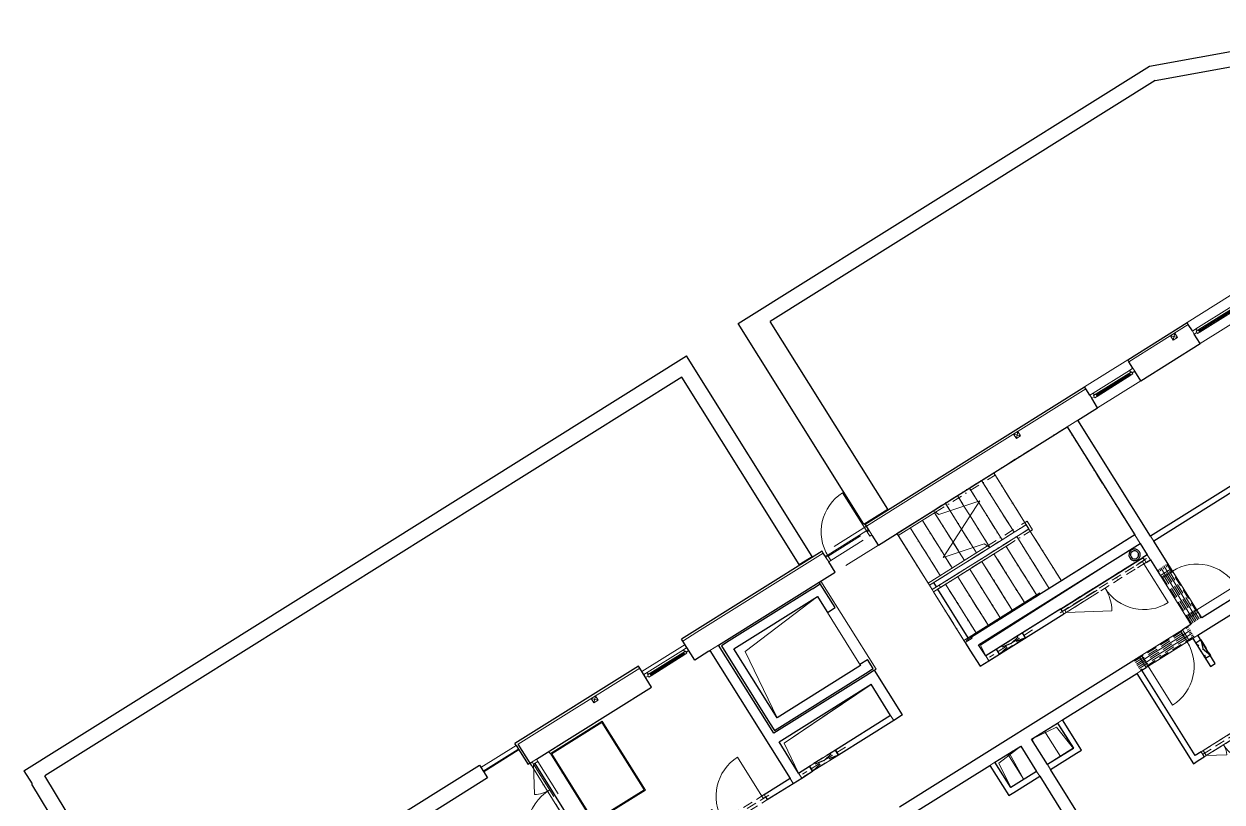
# Model space of a CAD drawing. Header units: millimetres. Extents: x -10201 to 171407, y -8645 to 72638.
# Drawn here: x 68531 to 92035, y 57372 to 72638 of the extents above; entities that cross this region are included whole.
import ezdxf

# ---------------------------------------------------------------- set-up
doc = ezdxf.new("R2010")
doc.units = ezdxf.units.MM
for name, pattern in [('HA_Dash_3mm-S1mm', [300, 200, -100]), ('HA_DashDot_2_2mm-S0_6mm', [1650, 750, -450, 0, -450]), ('HA_DashDot_4mm-S1mm', [400, 200, -100, 0, -100])]:
    doc.linetypes.add(name, pattern=pattern)
for name, color, linetype, lineweight in [('A-AREA-____-OTLN', 9, 'Continuous', 25), ('A-DETL-GENF-OTLN', 9, 'Continuous', 9), ('A-DOOR-____-MCUT', 9, 'Continuous', 9), ('A-DOOR-____-OTLN', 9, 'Continuous', 9), ('A-DOOR-FRAM-MCUT', 9, 'Continuous', 9), ('A-DOOR-FRAM-OTLN', 9, 'Continuous', 9), ('A-FLOR-____-OTLN', 9, 'Continuous', 9), ('A-FLOR-HRAL-MBND', 9, 'HA_DashDot_4mm-S1mm', 9), ('A-FLOR-HRAL-OTLN', 9, 'Continuous', 9), ('A-GENM-____-HDLN', 9, 'HA_Dash_3mm-S1mm', 9), ('A-GENM-____-MCUT', 9, 'Continuous', 25), ('A-GENM-____-OTLN', 9, 'Continuous', 9), ('A-GLAZ-____-MCUT', 9, 'Continuous', 5), ('A-GLAZ-____-OTLN', 9, 'Continuous', 5), ('A-WALL-____-MCUT', 9, 'Continuous', 25), ('A-WALL-____-OTLN', 9, 'Continuous', 9), ('I-WALL-____-MCUT', 9, 'Continuous', 25), ('I-WALL-____-OTLN', 9, 'Continuous', 9), ('M-HVAC-DUCT-OTLN', 9, 'Continuous', 9), ('S-STRS-____-MBND', 9, 'HA_DashDot_4mm-S1mm', 9), ('S-STRS-____-OTLN', 9, 'Continuous', 9)]:
    doc.layers.add(name, color=color, linetype=linetype, lineweight=lineweight)

# ---------------------------------------------------------------- blocks, each defined once
blk = doc.blocks.new('HA_DR_Single_Swing_Solid - In_BJ_900x2100_Vstup-2000316-schema rezu D_120_5200')
at = {"layer": 'A-DOOR-____-MCUT', "linetype": 'HA_DashDot_2_2mm-S0_6mm'}
for p, q in [((-450, 125), (450, 125)), ((-450, -125), (450, -125))]:
    blk.add_line(p, q, dxfattribs=at)
at = {"layer": 'A-DOOR-____-OTLN', "lineweight": 5}
blk.add_line((450, 1025), (450, 125), dxfattribs=at)
at = {"layer": 'A-DOOR-____-OTLN'}
for p, q in [((-500, 125), (500, 125)), ((-500, -125), (500, -125))]:
    blk.add_line(p, q, dxfattribs=at)
at = {"layer": 'A-DOOR-____-OTLN', "lineweight": 5}
blk.add_arc((450, 125), 900, 90, 180, dxfattribs=at)
at = {"layer": 'A-DOOR-FRAM-MCUT'}
for p, q in [((-500, -125), (-500, 125)), ((-500, 125), (-450, 125)), ((-450, 125), (-450, -125)), ((450, 125), (500, 125)), ((450, -125), (450, 125)), ((500, 125), (500, -125)), ((-450, -125), (-500, -125)), ((500, -125), (450, -125))]:
    blk.add_line(p, q, dxfattribs=at)
blk = doc.blocks.new('HA_DR_Double_Swing_Solid - In_BJ_1200x2100_800-1652993-schema rezu D_120_5200')
at = {"layer": 'A-DOOR-____-MCUT', "linetype": 'HA_DashDot_2_2mm-S0_6mm'}
for p, q in [((-600, 57.5), (600, 57.5)), ((-600, -57.5), (600, -57.5))]:
    blk.add_line(p, q, dxfattribs=at)
at = {"layer": 'A-DOOR-____-OTLN', "lineweight": 5}
for p, q in [((-253.6, -257.5), (-600, -57.5)), ((600, -857.5), (600, -57.5))]:
    blk.add_line(p, q, dxfattribs=at)
for centre, radius, start, end in [((-600, -57.5), 400, 330, 0), ((600, -57.5), 800, 180, 270)]:
    blk.add_arc(centre, radius, start, end, dxfattribs=at)
at = {"layer": 'A-DOOR-FRAM-MCUT'}
for p, q in [((-600, 57.5), (-650, 57.5)), ((-650, 57.5), (-650, -57.5)), ((-600, -57.5), (-600, 57.5)), ((650, 57.5), (600, 57.5)), ((600, 57.5), (600, -57.5)), ((650, -57.5), (650, 57.5)), ((-650, -57.5), (-600, -57.5)), ((600, -57.5), (650, -57.5))]:
    blk.add_line(p, q, dxfattribs=at)
blk = doc.blocks.new('HA_WD_SinglePanel - 1000x2400-1653873-schema rezu D_120_5200')
at = {"layer": 'A-GLAZ-____-MCUT'}
for p, q in [((-420, 70), (-500, 70)), ((-500, 0), (-440, 0)), ((-440, -25), (-440, 25)), ((-440, 25), (-390, 25)), ((-420, 25), (-420, 70)), ((-390, 25), (-390, -25)), ((390, 5), (-390, 5)), ((390, -25), (390, 25)), ((390, 25), (440, 25)), ((500, 70), (420, 70)), ((420, 70), (420, 25)), ((440, 25), (440, -25)), ((440, 0), (500, 0)), ((-390, -25), (-440, -25)), ((390, -5), (-390, -5)), ((440, -25), (390, -25))]:
    blk.add_line(p, q, dxfattribs=at)
at = {"layer": 'A-GLAZ-____-OTLN'}
for p, q in [((440, 25), (-440, 25)), ((-440, -25), (-440, 25)), ((420, 70), (-420, 70)), ((390, 25), (-390, 25)), ((440, 25), (440, -25)), ((-440, -25), (440, -25)), ((390, -25), (-390, -25))]:
    blk.add_line(p, q, dxfattribs=at)
blk = doc.blocks.new('HA_WD_SinglePanel - 1000x1500-1653870-schema rezu D_120_5200')
at = {"layer": 'A-GLAZ-____-MCUT'}
for p, q in [((-500, 70), (-500, 0)), ((-420, 70), (-500, 70)), ((-500, 0), (-440, 0)), ((-440, -25), (-440, 25)), ((-440, 25), (-390, 25)), ((-420, 25), (-420, 70)), ((-390, 25), (-390, -25)), ((390, 5), (-390, 5)), ((390, -25), (390, 25)), ((390, 25), (440, 25)), ((500, 70), (420, 70)), ((420, 70), (420, 25)), ((440, 25), (440, -25)), ((440, 0), (500, 0)), ((500, 0), (500, 70)), ((-390, -25), (-440, -25)), ((390, -5), (-390, -5)), ((440, -25), (390, -25))]:
    blk.add_line(p, q, dxfattribs=at)
at = {"layer": 'A-GLAZ-____-OTLN'}
for p, q in [((440, 25), (-440, 25)), ((-440, -25), (-440, 25)), ((420, 70), (-420, 70)), ((390, 25), (-390, 25)), ((440, 25), (440, -25)), ((-440, -25), (440, -25)), ((390, -25), (-390, -25))]:
    blk.add_line(p, q, dxfattribs=at)
blk = doc.blocks.new('Top Rail Type - Top Rail_Internal_-1395432-schema rezu D_120_5200')
at = {"layer": 'A-FLOR-HRAL-MBND'}
for p, q in [((9654, 67580), (10444, 67580)), ((9678, 67530), (10444, 67530)), ((10444, 67580), (10569, 67580)), ((10444, 67530), (10519, 67530)), ((10519, 67530), (10519, 67430)), ((10569, 67580), (10569, 67380)), ((8278, 67380), (8278, 67430)), ((10519, 67430), (8278, 67430)), ((10569, 67380), (8278, 67380))]:
    blk.add_line(p, q, dxfattribs=at)
at = {"layer": 'A-FLOR-HRAL-OTLN'}
for p, q in [((8278, 67580), (8278, 67530)), ((8278, 67580), (9654, 67580)), ((8278, 67530), (9678, 67530)), ((9678, 67530), (9654, 67580))]:
    blk.add_line(p, q, dxfattribs=at)
blk = doc.blocks.new('Top Rail Type - Top Rail_Internal_-1395449-schema rezu D_120_5200')
at = {"layer": 'A-FLOR-HRAL-MBND'}
for p, q in [((9119, 68730), (10518, 68730)), ((9142, 68680), (10518, 68680)), ((10518, 68730), (10518, 68680))]:
    blk.add_line(p, q, dxfattribs=at)
at = {"layer": 'A-FLOR-HRAL-OTLN'}
for p, q in [((8278, 68730), (8278, 68680)), ((8278, 68730), (9119, 68730)), ((8278, 68680), (9142, 68680)), ((9142, 68680), (9119, 68730))]:
    blk.add_line(p, q, dxfattribs=at)
blk = doc.blocks.new('HA_DR_Double_Swing_Solid_FrameButt - In_FAS_1600x2350_1000-1915407-schema rezu D_120_5200')
at = {"layer": 'A-DOOR-____-MCUT', "linetype": 'HA_DashDot_2_2mm-S0_6mm'}
for p, q in [((-800, -70), (800, -70)), ((-800, -170), (800, -170))]:
    blk.add_line(p, q, dxfattribs=at)
at = {"layer": 'A-DOOR-____-OTLN', "lineweight": 5}
for p, q in [((-280, -470), (-800, -170)), ((800, -1170), (800, -170))]:
    blk.add_line(p, q, dxfattribs=at)
for centre, radius, start, end in [((-800, -170), 600, 330, 360), ((800, -170), 1000, 180, 270)]:
    blk.add_arc(centre, radius, start, end, dxfattribs=at)
at = {"layer": 'A-DOOR-FRAM-MCUT'}
for p, q in [((-800, -70), (-850, -70)), ((-850, -70), (-850, -170)), ((-850, -170), (-800, -170)), ((-800, -170), (-800, -70)), ((850, -70), (800, -70)), ((800, -70), (800, -170)), ((800, -170), (850, -170)), ((850, -170), (850, -70))]:
    blk.add_line(p, q, dxfattribs=at)
at = {"layer": 'A-DOOR-FRAM-OTLN', "linetype": 'HA_DashDot_2_2mm-S0_6mm'}
for p, q in [((850, 220), (-850, 220)), ((850, -220), (-850, -220))]:
    blk.add_line(p, q, dxfattribs=at)
blk = doc.blocks.new('HA_DR_Double_Swing_Solid_wCasing - In_OBJ_1500x2100_900-1771115-schema rezu D_120_5200')
at = {"layer": 'A-DOOR-____-MCUT', "linetype": 'HA_DashDot_2_2mm-S0_6mm'}
for p, q in [((-750, 57.5), (750, 57.5)), ((-750, 7.5), (750, 7.5))]:
    blk.add_line(p, q, dxfattribs=at)
at = {"layer": 'A-DOOR-____-OTLN', "lineweight": 5}
for p, q in [((750, 957.5), (750, 57.5)), ((-230.4, 357.5), (-750, 57.5))]:
    blk.add_line(p, q, dxfattribs=at)
for centre, radius, start, end in [((750, 57.5), 900, 90, 180), ((-750, 57.5), 600, 0, 30)]:
    blk.add_arc(centre, radius, start, end, dxfattribs=at)
at = {"layer": 'A-DOOR-FRAM-MCUT'}
for p, q in [((-800, 7.5), (-800, 57.5)), ((-800, 57.5), (-750, 57.5)), ((-750, 7.5), (-800, 7.5)), ((-750, 57.5), (-750, 7.5)), ((750, 57.5), (800, 57.5)), ((750, 7.5), (750, 57.5)), ((800, 7.5), (750, 7.5)), ((800, 57.5), (800, 7.5))]:
    blk.add_line(p, q, dxfattribs=at)
blk = doc.blocks.new('HA_GM_Shaft_Rectangle - Default-2017771-schema rezu D_120_5200')
at = {"layer": 'A-DETL-GENF-OTLN'}
for p, q in [((58, -58), (600, 0)), ((0, -585), (58, -58))]:
    blk.add_line(p, q, dxfattribs=at)
at = {"layer": 'A-GENM-____-OTLN'}
for p, q in [((0, -585), (0, 0)), ((0, 0), (600, 0)), ((600, 0), (600, -585)), ((600, -585), (0, -585))]:
    blk.add_line(p, q, dxfattribs=at)
blk = doc.blocks.new('HA_GM_Shaft_Rectangle - Default-2017773-schema rezu D_120_5200')
at = {"layer": 'A-DETL-GENF-OTLN'}
for p, q in [((0, 585), (59, 59)), ((59, 59), (600, 0))]:
    blk.add_line(p, q, dxfattribs=at)
at = {"layer": 'A-GENM-____-OTLN'}
for p, q in [((0, 585), (0, 0)), ((600, 585), (0, 585)), ((600, 0), (600, 585)), ((0, 0), (600, 0))]:
    blk.add_line(p, q, dxfattribs=at)
blk = doc.blocks.new('HA_GM_Shaft_Rectangle - Default-1938920-schema rezu D_120_5200')
at = {"layer": 'A-DETL-GENF-OTLN'}
for p, q in [((160, -160), (1930, 0)), ((0, -1600), (160, -160))]:
    blk.add_line(p, q, dxfattribs=at)
at = {"layer": 'A-GENM-____-OTLN'}
for p, q in [((0, -1600), (0, 0)), ((0, 0), (1930, 0)), ((1930, 0), (1930, -1600)), ((1930, -1600), (0, -1600))]:
    blk.add_line(p, q, dxfattribs=at)
blk = doc.blocks.new('KOMIN OBJEKT D - KOMIN OBJEKT D-1642300-schema rezu D_120_5200')
at = {"layer": 'A-GENM-____-MCUT'}
for radius, start, end in [(112, 0, 180), (112, 180, 0), (80, 0, 180), (80, 180, 0)]:
    blk.add_arc((12006, 65900), radius, start, end, dxfattribs=at)
blk = doc.blocks.new('Cistici zona_ram - Cistici zona_ram-1709531-schema rezu D_120_5200')
at = {"layer": 'A-GENM-____-OTLN'}
for p, q in [((1423, 68680), (223, 68680)), ((223, 68680), (223, 67080)), ((243, 67100), (243, 68660)), ((243, 68660), (1403, 68660)), ((1403, 68660), (1403, 67100)), ((1423, 67080), (1423, 68680)), ((223, 67080), (1423, 67080)), ((1403, 67100), (243, 67100))]:
    blk.add_line(p, q, dxfattribs=at)
blk = doc.blocks.new('HA_DR_Single_Swing_Solid_ButtFrame - In_FAS_900x2350_Unik-1894043-schema rezu D_120_5200')
at = {"layer": 'A-DOOR-____-MCUT', "linetype": 'HA_DashDot_2_2mm-S0_6mm'}
for p, q in [((-450, 120), (450, 120)), ((-450, 20), (450, 20))]:
    blk.add_line(p, q, dxfattribs=at)
at = {"layer": 'A-DOOR-____-OTLN', "lineweight": 5}
blk.add_line((450, 1020), (450, 120), dxfattribs=at)
blk.add_arc((450, 120), 900, 90, 180, dxfattribs=at)
at = {"layer": 'A-DOOR-FRAM-MCUT'}
for p, q in [((-500, 20), (-500, 120)), ((-500, 120), (-450, 120)), ((-450, 20), (-500, 20)), ((-450, 120), (-450, 20)), ((450, 120), (500, 120)), ((450, 20), (450, 120)), ((500, 20), (450, 20)), ((500, 120), (500, 20))]:
    blk.add_line(p, q, dxfattribs=at)
at = {"layer": 'A-DOOR-FRAM-OTLN', "linetype": 'HA_DashDot_2_2mm-S0_6mm'}
for p, q in [((500, 220), (-500, 220)), ((500, -220), (-500, -220))]:
    blk.add_line(p, q, dxfattribs=at)
blk = doc.blocks.new('HA_DR_Double_Swing_Solid_wCasing - In_1800x2100_900-1806419-schema rezu D_120_5200')
at = {"layer": 'A-DOOR-____-MCUT', "linetype": 'HA_DashDot_2_2mm-S0_6mm'}
for p, q in [((-900, -7.5), (900, -7.5)), ((-900, -57.5), (900, -57.5))]:
    blk.add_line(p, q, dxfattribs=at)
at = {"layer": 'A-DOOR-____-OTLN', "lineweight": 5}
for p, q in [((-120.6, -507.5), (-900, -57.5)), ((900, -957.5), (900, -57.5))]:
    blk.add_line(p, q, dxfattribs=at)
for centre, start, end in [((-900, -57.5), 330, 360), ((900, -57.5), 180, 270)]:
    blk.add_arc(centre, 900, start, end, dxfattribs=at)
at = {"layer": 'A-DOOR-FRAM-MCUT'}
for p, q in [((-900, -7.5), (-950, -7.5)), ((-950, -7.5), (-950, -57.5)), ((-950, -57.5), (-900, -57.5)), ((-900, -57.5), (-900, -7.5)), ((950, -7.5), (900, -7.5)), ((900, -7.5), (900, -57.5)), ((900, -57.5), (950, -57.5)), ((950, -57.5), (950, -7.5))]:
    blk.add_line(p, q, dxfattribs=at)
blk = doc.blocks.new('TB_Porotherm KP11_5_2000mm - TB_Porotherm KP11_5_2000mm-1844750-schema rezu D_120_5200')
at = {"layer": 'A-GENM-____-HDLN'}
for p, q in [((-1000, 57.5), (1000, 57.5)), ((-1000, 0), (1000, 0)), ((1000, -57.5), (-1000, -57.5))]:
    blk.add_line(p, q, dxfattribs=at)
blk = doc.blocks.new('TB_Porotherm KP11_5_1750mm - TB_Porotherm KP11_5_1750mm-1842302-schema rezu D_120_5200')
at = {"layer": 'A-GENM-____-HDLN'}
for p, q in [((-875, 57.5), (875, 57.5)), ((-875, 0), (875, 0)), ((875, -57.5), (-875, -57.5))]:
    blk.add_line(p, q, dxfattribs=at)
blk = doc.blocks.new('TB_Porotherm KP7_1250mm - TB_Porotherm KP7_1250mm-1834965-schema rezu D_120_5200')
at = {"layer": 'A-GENM-____-HDLN'}
for p, q in [((-625, 35), (625, 35)), ((-625, 0), (625, 0)), ((625, -35), (-625, -35))]:
    blk.add_line(p, q, dxfattribs=at)
blk = doc.blocks.new('TB_Porotherm KP11_5_1500mm - TB_Porotherm KP11_5_1500mm-1850986-schema rezu D_120_5200')
at = {"layer": 'A-GENM-____-HDLN'}
for p, q in [((750, 57.5), (-750, 57.5)), ((-750, 0), (750, 0)), ((-750, -57.5), (750, -57.5))]:
    blk.add_line(p, q, dxfattribs=at)
blk = doc.blocks.new('HA_GM_Opening_Rectangle_WallBased - Default-1930727-schema rezu D_120_5200')
at = {"layer": 'A-GENM-____-MCUT', "linetype": 'HA_Dash_3mm-S1mm'}
for p, q in [((305, 57.5), (-55, -57.5)), ((-55, 57.5), (305, -57.5)), ((-55, 57.5), (-55, -57.5)), ((-55, 57.5), (305, 57.5)), ((305, 57.5), (305, -57.5)), ((-55, -57.5), (305, -57.5))]:
    blk.add_line(p, q, dxfattribs=at)
blk = doc.blocks.new('HA_GM_Shaft_Rectangle - Default-1943181-schema rezu D_120_5200')
at = {"layer": 'A-DETL-GENF-OTLN'}
for p, q in [((72, -72), (2130, 0)), ((0, -720), (72, -72))]:
    blk.add_line(p, q, dxfattribs=at)
at = {"layer": 'A-GENM-____-OTLN'}
for p, q in [((0, -720), (0, 0)), ((0, 0), (2130, 0)), ((2130, 0), (2130, -720)), ((2130, -720), (0, -720))]:
    blk.add_line(p, q, dxfattribs=at)
blk = doc.blocks.new('HA_GM_Shaft_Rectangle - Default-1943201-schema rezu D_120_5200')
at = {"layer": 'A-DETL-GENF-OTLN'}
for p, q in [((26, -26), (3740, 0)), ((0, -260), (26, -26))]:
    blk.add_line(p, q, dxfattribs=at)
at = {"layer": 'A-GENM-____-OTLN'}
for p, q in [((0, -260), (0, 0)), ((0, 0), (3740, 0)), ((3740, 0), (3740, -260)), ((3740, -260), (0, -260))]:
    blk.add_line(p, q, dxfattribs=at)
blk = doc.blocks.new('HA_GM_Opening_Rectangle_WallBased - Default-1967828-schema rezu D_120_5200')
at = {"layer": 'A-GENM-____-MCUT', "linetype": 'HA_Dash_3mm-S1mm'}
for p, q in [((425, 57.5), (-175, -57.5)), ((-175, 57.5), (425, -57.5)), ((-175, 57.5), (-175, -57.5)), ((-175, 57.5), (425, 57.5)), ((425, 57.5), (425, -57.5)), ((-175, -57.5), (425, -57.5))]:
    blk.add_line(p, q, dxfattribs=at)
blk = doc.blocks.new('HA_GM_Opening_Rectangle_WallBased - Default-1970107-schema rezu D_120_5200')
at = {"layer": 'A-GENM-____-MCUT', "linetype": 'HA_Dash_3mm-S1mm'}
for p, q in [((425, 57.5), (-175, -57.5)), ((-175, 57.5), (425, -57.5)), ((-175, 57.5), (-175, -57.5)), ((-175, 57.5), (425, 57.5)), ((425, 57.5), (425, -57.5)), ((-175, -57.5), (425, -57.5))]:
    blk.add_line(p, q, dxfattribs=at)
blk = doc.blocks.new('HA_GM_Opening_Rectangle_WallBased - Default-1970516-schema rezu D_120_5200')
at = {"layer": 'A-GENM-____-MCUT', "linetype": 'HA_Dash_3mm-S1mm'}
for p, q in [((425, 57.5), (-175, -57.5)), ((-175, 57.5), (425, -57.5)), ((-175, 57.5), (-175, -57.5)), ((-175, 57.5), (425, 57.5)), ((425, 57.5), (425, -57.5)), ((-175, -57.5), (425, -57.5))]:
    blk.add_line(p, q, dxfattribs=at)
blk = doc.blocks.new('TB_Porotherm KP11_5_1000mm - TB_Porotherm KP11_5_1000mm-1834151-schema rezu D_120_5200')
at = {"layer": 'A-GENM-____-HDLN'}
for p, q in [((-500, 57.5), (500, 57.5)), ((-500, 0), (500, 0)), ((500, -57.5), (-500, -57.5))]:
    blk.add_line(p, q, dxfattribs=at)
blk = doc.blocks.new('185-01_OBJEKT D_Central_rvt-3-schema rezu D_120_5200')
at = {"layer": 'A-AREA-____-OTLN'}
for p, q in [((-30972, 61652), (-30993, 61686)), ((-28693, 61592), (-28746, 61678)), ((-28069, 60596), (-28666, 61550))]:
    blk.add_line(p, q, dxfattribs=at)
at = {"layer": 'A-FLOR-____-OTLN'}
for p, q in [((-28755, 63087), (-26129, 64732)), ((-26129, 64732), (-24802, 62614)), ((-30023, 62718), (-30871, 62188)), ((-28777, 61539), (-29467, 62640)), ((-24642, 62171), (-26253, 61163)), ((-30960, 61707), (-29877, 59978)), ((-28154, 60543), (-28751, 61496)), ((-33625, 60462), (-34473, 59932)), ((-29877, 59978), (-29911, 59957)), ((-29974, 59681), (-31779, 58551)), ((-31779, 58551), (-31397, 57941)), ((-36939, 58481), (-37630, 58049)), ((-35765, 56691), (-36667, 58132)), ((-36569, 58125), (-35724, 56776))]:
    blk.add_line(p, q, dxfattribs=at)
at = {"layer": 'A-WALL-____-MCUT'}
for p, q in [((-24941, 66049), (-23776, 66779)), ((-23752, 66741), (-23776, 66779)), ((-23673, 66614), (-23752, 66741)), ((-23519, 66368), (-23635, 66554)), ((-24684, 65638), (-23519, 66368)), ((-24917, 66011), (-24941, 66049)), ((-24838, 65884), (-24917, 66011)), ((-24684, 65638), (-24801, 65824)), ((-30090, 62824), (-25789, 65518)), ((-25765, 65480), (-25789, 65518)), ((-25685, 65353), (-25765, 65480)), ((-25917, 64866), (-25531, 65107)), ((-25531, 65107), (-25648, 65294)), ((-28548, 63217), (-26129, 64733)), ((-29832, 62413), (-28548, 63217)), ((-30066, 62786), (-30090, 62824)), ((-30013, 62701), (-30066, 62786)), ((-29832, 62413), (-29955, 62609)), ((-30937, 62293), (-33692, 60568)), ((-30913, 62255), (-30937, 62293)), ((-30860, 62171), (-30913, 62255)), ((-30680, 61882), (-30807, 62086)), ((-32968, 60449), (-30680, 61882)), ((-33668, 60530), (-33692, 60568)), ((-33434, 60157), (-33668, 60530)), ((-33159, 60330), (-33434, 60157)), ((-33159, 60330), (-33138, 60343)), ((-34539, 60037), (-36963, 58519)), ((-34515, 59999), (-34539, 60037)), ((-34282, 59626), (-34515, 59999)), ((-36540, 58212), (-34282, 59626)), ((-36939, 58481), (-36963, 58519)), ((-36939, 58481), (-36705, 58108)), ((-36667, 58132), (-36901, 58505)), ((-36667, 58132), (-36901, 58505)), ((-36667, 58132), (-36705, 58108)), ((-36667, 58132), (-36625, 58159))]:
    blk.add_line(p, q, dxfattribs=at)
at = {"layer": 'A-WALL-____-MCUT', "lineweight": 9}
for p, q in [((-23752, 66741), (-24917, 66011)), ((-24917, 66011), (-23752, 66741)), ((-25765, 65480), (-28782, 63590)), ((-28782, 63590), (-25765, 65480)), ((-26129, 64733), (-25917, 64866)), ((-28782, 63590), (-30066, 62786)), ((-30066, 62786), (-28782, 63590)), ((-24802, 62614), (-24696, 62445)), ((-24431, 62493), (-24492, 62590)), ((-30913, 62255), (-33392, 60703)), ((-33392, 60703), (-30913, 62255)), ((-24497, 62127), (-24558, 62224)), ((-33392, 60703), (-33668, 60530)), ((-33668, 60530), (-33392, 60703)), ((-23665, 60583), (-23568, 60644)), ((-33138, 60343), (-32968, 60449)), ((-27666, 60142), (-27727, 60239)), ((-34515, 59999), (-36901, 58505)), ((-36901, 58505), (-34515, 59999)), ((-24763, 59895), (-24665, 59956)), ((-29592, 59071), (-29531, 58974)), ((-26318, 58921), (-26220, 58982)), ((-27644, 58091), (-27547, 58152)), ((-26516, 58107), (-26455, 58010)), ((-31566, 57835), (-31505, 57737)), ((-31397, 57941), (-31336, 57843)), ((-26667, 57877), (-26728, 57974))]:
    blk.add_line(p, q, dxfattribs=at)
at = {"layer": 'A-WALL-____-OTLN'}
for p, q in [((-23776, 66779), (-22929, 67310)), ((-22671, 66899), (-23519, 66368)), ((-25789, 65518), (-24941, 66049)), ((-24684, 65638), (-25531, 65107))]:
    blk.add_line(p, q, dxfattribs=at)
at = {"layer": 'I-WALL-____-MCUT'}
for p, q in [((-26129, 64733), (-24802, 62614)), ((-24492, 62590), (-25917, 64866)), ((-22165, 64047), (-24492, 62590)), ((-22202, 63889), (-24431, 62493)), ((-20094, 63114), (-23488, 60988)), ((-24802, 62614), (-28006, 60607)), ((-27865, 60459), (-24696, 62445)), ((-24696, 62445), (-24558, 62224)), ((-24088, 61946), (-24431, 62493)), ((-24558, 62224), (-24642, 62171)), ((-24608, 62116), (-24642, 62171)), ((-24581, 62074), (-24497, 62127)), ((-24497, 62127), (-24300, 61813)), ((-31125, 61557), (-30972, 61652)), ((-30680, 61186), (-30972, 61652)), ((-31125, 61557), (-32760, 60532)), ((-32665, 60380), (-31029, 61404)), ((-31029, 61404), (-30833, 61090)), ((-30833, 61090), (-30680, 61186)), ((-26253, 61163), (-27727, 60239)), ((-26218, 61108), (-26253, 61163)), ((-23568, 60644), (-22593, 61254)), ((-27666, 60142), (-26192, 61065)), ((-23769, 60966), (-23700, 60856)), ((-23488, 60988), (-23558, 61099)), ((-23700, 60856), (-23866, 60752)), ((-23223, 60093), (-23568, 60644)), ((-31885, 58720), (-32968, 60449)), ((-32760, 60532), (-32913, 60437)), ((-32913, 60437), (-31968, 58928)), ((-28127, 60501), (-28035, 60353)), ((-27727, 60239), (-27865, 60459)), ((-23733, 60540), (-23665, 60583)), ((-23665, 60583), (-23320, 60032)), ((-33138, 60343), (-31566, 57835)), ((-31816, 59024), (-32665, 60380)), ((-29417, 57275), (-24713, 60221)), ((-28035, 60353), (-27836, 60036)), ((-30180, 60048), (-31816, 59024)), ((-30196, 60074), (-30043, 60169)), ((-30196, 60074), (-30180, 60048)), ((-30084, 59896), (-29932, 59991)), ((-29911, 59957), (-30080, 59851)), ((-29932, 59991), (-30043, 60169)), ((-29361, 59080), (-29911, 59957)), ((-27836, 60036), (-27666, 60142)), ((-24665, 59956), (-24580, 60010)), ((-23617, 58283), (-24665, 59956)), ((-23320, 60032), (-23223, 60093)), ((-30080, 59851), (-31885, 58720)), ((-31873, 58775), (-30084, 59896)), ((-26220, 58982), (-24763, 59895)), ((-24763, 59895), (-23653, 58124)), ((-31779, 58551), (-29974, 59682)), ((-29592, 59071), (-29974, 59682)), ((-29592, 59071), (-30676, 58392)), ((-29361, 59080), (-29531, 58974)), ((-31968, 58928), (-31873, 58775)), ((-29531, 58974), (-30615, 58294)), ((-26826, 58603), (-26318, 58921)), ((-26318, 58921), (-26007, 58426)), ((-25849, 58389), (-26220, 58982)), ((-31397, 57941), (-31779, 58551)), ((-26516, 58107), (-26826, 58603)), ((-30676, 58392), (-30615, 58294)), ((-27547, 58152), (-27038, 58470)), ((-27038, 58470), (-26728, 57974)), ((-26007, 58426), (-26516, 58107)), ((-26455, 58010), (-25946, 58328)), ((-25946, 58328), (-25849, 58389)), ((-23502, 58354), (-23617, 58283)), ((-31397, 57941), (-31185, 58073)), ((-31185, 58073), (-31124, 57976)), ((-29102, 57178), (-27644, 58091)), ((-27644, 58091), (-27273, 57497)), ((-27236, 57656), (-27547, 58152)), ((-23653, 58124), (-23556, 58185)), ((-23556, 58185), (-23441, 58257)), ((-31566, 57835), (-32075, 57516)), ((-31505, 57737), (-31336, 57843)), ((-31336, 57843), (-31124, 57976)), ((-26728, 57974), (-27236, 57656)), ((-27175, 57558), (-26667, 57877)), ((-26667, 57877), (-23521, 52856)), ((-23310, 52988), (-26455, 58010)), ((-32014, 57419), (-31505, 57737)), ((-32048, 57474), (-32014, 57419)), ((-27273, 57497), (-27175, 57558))]:
    blk.add_line(p, q, dxfattribs=at)
at = {"layer": 'I-WALL-____-OTLN'}
for p, q in [((-31185, 58073), (-30676, 58392)), ((-30615, 58294), (-31124, 57976))]:
    blk.add_line(p, q, dxfattribs=at)
at = {"layer": 'M-HVAC-DUCT-OTLN', "lineweight": 5}
for p, q in [((-24102, 66518), (-24018, 66571)), ((-24102, 66518), (-23965, 66486)), ((-24049, 66433), (-24102, 66518)), ((-24049, 66433), (-24018, 66571)), ((-24018, 66571), (-23965, 66486)), ((-23965, 66486), (-24049, 66433)), ((-27179, 64591), (-27094, 64644)), ((-27126, 64507), (-27094, 64644)), ((-27094, 64644), (-27041, 64560)), ((-27179, 64591), (-27041, 64560)), ((-27126, 64507), (-27179, 64591)), ((-27041, 64560), (-27126, 64507)), ((-35467, 59400), (-35382, 59453)), ((-35467, 59400), (-35329, 59368)), ((-35414, 59315), (-35467, 59400)), ((-35414, 59315), (-35382, 59453)), ((-35329, 59368), (-35414, 59315)), ((-35382, 59453), (-35329, 59368))]:
    blk.add_line(p, q, dxfattribs=at)
at = {"layer": 'S-STRS-____-MBND'}
for p, q in [((-26129, 64733), (-27570, 63831)), ((-24802, 62614), (-26129, 64733)), ((-28349, 63342), (-27570, 63831)), ((-27570, 63831), (-26933, 62814)), ((-27570, 63831), (-26933, 62814)), ((-28044, 63533), (-27879, 63270)), ((-28044, 63533), (-27879, 63270)), ((-27807, 63682), (-27170, 62665)), ((-27807, 63682), (-27170, 62665)), ((-28519, 63236), (-28426, 63088)), ((-28519, 63236), (-28426, 63088)), ((-28281, 63385), (-28153, 63179)), ((-28281, 63385), (-28153, 63179)), ((-27864, 63246), (-27407, 62516)), ((-27864, 63246), (-27407, 62516)), ((-28032, 62987), (-27645, 62368)), ((-28032, 62987), (-27645, 62368)), ((-27645, 62368), (-26933, 62814)), ((-26933, 62814), (-26880, 62729)), ((-26880, 62729), (-28778, 61540)), ((-28200, 62728), (-27974, 62367)), ((-28200, 62728), (-27974, 62367)), ((-26480, 61563), (-27117, 62580)), ((-26480, 61563), (-27117, 62580)), ((-26243, 61712), (-26880, 62729)), ((-26243, 61712), (-26880, 62729)), ((-26243, 61712), (-24802, 62614)), ((-28368, 62468), (-28248, 62276)), ((-28368, 62468), (-28248, 62276)), ((-26717, 61415), (-27354, 62432)), ((-26717, 61415), (-27354, 62432)), ((-28536, 62209), (-28521, 62185)), ((-28536, 62209), (-28521, 62185)), ((-27192, 61117), (-27829, 62134)), ((-27192, 61117), (-27829, 62134)), ((-26954, 61266), (-27591, 62283)), ((-26954, 61266), (-27591, 62283)), ((-27666, 60820), (-28303, 61837)), ((-27666, 60820), (-28303, 61837)), ((-27429, 60969), (-28066, 61986)), ((-27429, 60969), (-28066, 61986)), ((-27904, 60671), (-28541, 61688)), ((-27904, 60671), (-28541, 61688)), ((-26243, 61712), (-28141, 60523)), ((-28141, 60523), (-28778, 61540))]:
    blk.add_line(p, q, dxfattribs=at)
at = {"layer": 'S-STRS-____-MBND', "linetype": 'Continuous', "lineweight": 5}
for p, q in [((-27840, 63283), (-28645, 63016)), ((-28560, 62172), (-27840, 63283)), ((-28645, 63016), (-28709, 63057)), ((-27756, 62440), (-28560, 62172)), ((-27691, 62398), (-27756, 62440))]:
    blk.add_line(p, q, dxfattribs=at)
at = {"layer": 'S-STRS-____-OTLN', "linetype": 'HA_DashDot_4mm-S1mm'}
for p, q in [((-27879, 63270), (-27864, 63246)), ((-28729, 63045), (-28368, 62468)), ((-28426, 63088), (-28200, 62728)), ((-28153, 63179), (-28032, 62987)), ((-28967, 62896), (-28536, 62209)), ((-29441, 62599), (-28858, 61667)), ((-29204, 62747), (-28620, 61816)), ((-27974, 62367), (-27909, 62262)), ((-28521, 62185), (-28383, 61965)), ((-28248, 62276), (-28146, 62113))]:
    blk.add_line(p, q, dxfattribs=at)
at = {"layer": 'S-STRS-____-OTLN'}
for p, q in [((-27879, 63270), (-27864, 63246)), ((-28729, 63045), (-28368, 62468)), ((-28426, 63088), (-28200, 62728)), ((-28153, 63179), (-28032, 62987)), ((-28967, 62896), (-28536, 62209)), ((-29441, 62599), (-28858, 61667)), ((-29204, 62747), (-28620, 61816)), ((-27974, 62367), (-27909, 62262)), ((-27882, 62219), (-27645, 62368)), ((-28521, 62185), (-28383, 61965)), ((-28356, 61922), (-28119, 62070)), ((-28248, 62276), (-28146, 62113)), ((-28119, 62070), (-27882, 62219)), ((-28594, 61773), (-28356, 61922)), ((-28831, 61625), (-28594, 61773))]:
    blk.add_line(p, q, dxfattribs=at)
at = {"layer": 'A-DOOR-____-OTLN', "color": 250, "lineweight": 9}
for name, p, rotation in [('HA_DR_Single_Swing_Solid_ButtFrame - In_FAS_900x2350_Unik-1894043-schema rezu D_120_5200', (-30373, 62334), 32.06111111111118), ('HA_DR_Single_Swing_Solid - In_BJ_900x2100_Vstup-2000316-schema rezu D_120_5200', (-23929, 61456), 302.0611111111111), ('HA_DR_Double_Swing_Solid_wCasing - In_1800x2100_900-1806419-schema rezu D_120_5200', (-25417, 61618), 32.06111111111115), ('HA_DR_Single_Swing_Solid - In_BJ_900x2100_Vstup-2000316-schema rezu D_120_5200', (-24223, 60381), 212.0611111111112), ('HA_DR_Double_Swing_Solid - In_BJ_1200x2100_800-1652993-schema rezu D_120_5200', (-22921, 58651), 32.0611111111109), ('HA_DR_Double_Swing_Solid_FrameButt - In_FAS_1600x2350_1000-1915407-schema rezu D_120_5200', (-36030, 57529), 302.0611111111111), ('HA_DR_Double_Swing_Solid_wCasing - In_OBJ_1500x2100_900-1771115-schema rezu D_120_5200', (-32722, 57043), 32.0611111111112)]:
    blk.add_blockref(name, p, dxfattribs=dict(at, rotation=rotation))
at = {"layer": 'A-FLOR-HRAL-OTLN', "color": 250, "lineweight": 9, "rotation": 32.06111111111108}
for name in ['Top Rail Type - Top Rail_Internal_-1395449-schema rezu D_120_5200', 'Top Rail Type - Top Rail_Internal_-1395432-schema rezu D_120_5200']:
    blk.add_blockref(name, (0, 0), dxfattribs=at)
at = {"layer": 'A-GENM-____-OTLN', "color": 250, "lineweight": 9}
for name, p, rotation in [('HA_GM_Shaft_Rectangle - Default-1943201-schema rezu D_120_5200', (-27865, 60459), 32.06111111111057), ('KOMIN OBJEKT D - KOMIN OBJEKT D-1642300-schema rezu D_120_5200', (0, 0), 32.06111111111108), ('TB_Porotherm KP11_5_2000mm - TB_Porotherm KP11_5_2000mm-1844750-schema rezu D_120_5200', (-25417, 61618), 212.0611111111109), ('TB_Porotherm KP7_1250mm - TB_Porotherm KP7_1250mm-1834965-schema rezu D_120_5200', (-23988, 61419), 122.0611111111112), ('TB_Porotherm KP7_1250mm - TB_Porotherm KP7_1250mm-1834965-schema rezu D_120_5200', (-23929, 61456), 122.0611111111112), ('TB_Porotherm KP7_1250mm - TB_Porotherm KP7_1250mm-1834965-schema rezu D_120_5200', (-23870, 61493), 122.0611111111112), ('HA_GM_Shaft_Rectangle - Default-1938920-schema rezu D_120_5200', (-32665, 60379), 32.06124947745514), ('TB_Porotherm KP11_5_1000mm - TB_Porotherm KP11_5_1000mm-1834151-schema rezu D_120_5200', (-27231, 60482), 212.0611111111109), ('HA_GM_Opening_Rectangle_WallBased - Default-1967828-schema rezu D_120_5200', (-27125, 60549), 212.0611111111112), ('TB_Porotherm KP7_1250mm - TB_Porotherm KP7_1250mm-1834965-schema rezu D_120_5200', (-24260, 60440), 32.06111111111186), ('TB_Porotherm KP7_1250mm - TB_Porotherm KP7_1250mm-1834965-schema rezu D_120_5200', (-24223, 60381), 32.06111111111186), ('TB_Porotherm KP7_1250mm - TB_Porotherm KP7_1250mm-1834965-schema rezu D_120_5200', (-24186, 60322), 32.06111111111186), ('HA_GM_Opening_Rectangle_WallBased - Default-1930727-schema rezu D_120_5200', (-23529, 60474), 302.0611111111111), ('HA_GM_Shaft_Rectangle - Default-1943181-schema rezu D_120_5200', (-31779, 58551), 32.06111111111057), ('TB_Porotherm KP11_5_1500mm - TB_Porotherm KP11_5_1500mm-1850986-schema rezu D_120_5200', (-22921, 58651), 212.0611111111103), ('Cistici zona_ram - Cistici zona_ram-1709531-schema rezu D_120_5200', (0, 0), 32.06111111111108), ('HA_GM_Shaft_Rectangle - Default-2017773-schema rezu D_120_5200', (-26318, 58921), 212.0611111111116), ('TB_Porotherm KP11_5_1000mm - TB_Porotherm KP11_5_1000mm-1834151-schema rezu D_120_5200', (-30900, 58184), 212.0611111111109), ('TB_Porotherm KP11_5_1000mm - TB_Porotherm KP11_5_1000mm-1834151-schema rezu D_120_5200', (-30900, 58184), 212.0611111111109), ('HA_GM_Opening_Rectangle_WallBased - Default-1970107-schema rezu D_120_5200', (-30794, 58250), 212.0611111111112), ('HA_GM_Opening_Rectangle_WallBased - Default-1970516-schema rezu D_120_5200', (-30794, 58250), 212.0611111111112), ('HA_GM_Shaft_Rectangle - Default-2017771-schema rezu D_120_5200', (-27547, 58152), 32.06111111111057), ('TB_Porotherm KP11_5_1750mm - TB_Porotherm KP11_5_1750mm-1842302-schema rezu D_120_5200', (-32722, 57043), 212.0611111111109)]:
    blk.add_blockref(name, p, dxfattribs=dict(at, rotation=rotation))
at = {"layer": 'A-GLAZ-____-OTLN', "color": 250, "lineweight": 9, "rotation": 32.06111111111118}
for name, p in [('HA_WD_SinglePanel - 1000x1500-1653870-schema rezu D_120_5200', (-23212, 66820)), ('HA_WD_SinglePanel - 1000x1500-1653870-schema rezu D_120_5200', (-25224, 65559)), ('HA_WD_SinglePanel - 1000x2400-1653873-schema rezu D_120_5200', (-33975, 60078))]:
    blk.add_blockref(name, p, dxfattribs=at)
blk = doc.blocks.new('Top Rail Type - Top Rail_Internal_-1403873-schema rezu D_120_5200')
at = {"layer": 'A-FLOR-HRAL-OTLN'}
for p, q in [((-28642, 61624), (-27286, 62473)), ((-27259, 62431), (-28615, 61581)), ((-28615, 61581), (-28642, 61624))]:
    blk.add_line(p, q, dxfattribs=at)
blk = doc.blocks.new('Top Rail Type - Top Rail_Internal_-V61-schema rezu D_120_5200')
at = {"layer": 'A-FLOR-HRAL-OTLN'}
for p, q in [((-27286, 62473), (-28777, 61539)), ((-27259, 62431), (-28751, 61496)), ((-28751, 61496), (-28777, 61539))]:
    blk.add_line(p, q, dxfattribs=at)
blk = doc.blocks.new('HA_GM_Shaft_Rectangle - Default-2321989-schema rezu D_120_5200')
at = {"layer": 'A-DETL-GENF-OTLN'}
for p, q in [((1, -609), (32, -32)), ((32, -32), (106, -24))]:
    blk.add_line(p, q, dxfattribs=at)
at = {"layer": 'A-GENM-____-OTLN'}
blk.add_line((0, -609), (0, -24), dxfattribs=at)
blk = doc.blocks.new('HA_GM_Shaft_Rectangle - Default-2321912-schema rezu D_120_5200')
at = {"layer": 'A-DETL-GENF-OTLN'}
for p, q in [((73, -73), (2130, 0)), ((1, -719), (73, -73))]:
    blk.add_line(p, q, dxfattribs=at)
at = {"layer": 'A-GENM-____-OTLN'}
for p, q in [((0, 0), (2130, 0)), ((2130, 0), (2130, -719))]:
    blk.add_line(p, q, dxfattribs=at)
blk = doc.blocks.new('HA_GM_Shaft_Rectangle - Default-2321910-schema rezu D_120_5200')
at = {"layer": 'A-DETL-GENF-OTLN'}
for p, q in [((27, -27), (3740, 0)), ((1, -259), (27, -27))]:
    blk.add_line(p, q, dxfattribs=at)
at = {"layer": 'A-GENM-____-OTLN'}
for p, q in [((0, 0), (3740, 0)), ((3740, 0), (3740, -259)), ((3640, -265), (1740, -265))]:
    blk.add_line(p, q, dxfattribs=at)
blk = doc.blocks.new('HA_GM_Shaft_Rectangle - Default-2321914-schema rezu D_120_5200')
at = {"layer": 'A-DETL-GENF-OTLN'}
for p, q in [((160, -160), (1930, 0)), ((0, -1599), (160, -160))]:
    blk.add_line(p, q, dxfattribs=at)
at = {"layer": 'A-GENM-____-OTLN'}
for p, q in [((0, 0), (1930, 0)), ((1930, 0), (1930, -1599))]:
    blk.add_line(p, q, dxfattribs=at)
blk = doc.blocks.new('Railing - Railing-1833447-schema rezu D_120_5200')
at = {"layer": 'A-FLOR-HRAL-OTLN'}
for p, q in [((-36908, 58404), (-37586, 57979)), ((-37576, 57962), (-36898, 58387)), ((-36908, 58404), (-36898, 58387)), ((-37576, 57962), (-37586, 57979))]:
    blk.add_line(p, q, dxfattribs=at)
blk = doc.blocks.new('Top Rail Type - Top Rail_Internal_-2230694-schema rezu D_120_5200')
at = {"layer": 'A-FLOR-HRAL-OTLN'}
for p, q in [((-28018, 60628), (-26662, 61478)), ((-27992, 60586), (-28018, 60628))]:
    blk.add_line(p, q, dxfattribs=at)
blk = doc.blocks.new('Top Rail Type - Top Rail_Internal_-V75-schema rezu D_120_5200')
at = {"layer": 'A-FLOR-HRAL-OTLN'}
for p, q in [((-26662, 61478), (-28154, 60543)), ((-28127, 60501), (-28154, 60543)), ((-27992, 60586), (-28127, 60501))]:
    blk.add_line(p, q, dxfattribs=at)
blk = doc.blocks.new('HA_GM_Shaft_Rectangle - Default-V76-schema rezu D_120_5200')
at = {"layer": 'A-DETL-GENF-OTLN'}
for p, q in [((25, -171), (32, -32)), ((32, -32), (106, -24))]:
    blk.add_line(p, q, dxfattribs=at)
at = {"layer": 'A-GENM-____-OTLN'}
blk.add_line((325, -24), (325, -609), dxfattribs=at)

msp = doc.modelspace()

# ---------------------------------------------------------------- linework, layer by layer
at = {"layer": 'A-FLOR-____-OTLN'}
for p, q in [((78186.7, 58480.5), (77496, 58047.9)), ((79401.6, 56776.3), (78556.6, 58125.5))]:
    msp.add_line(p, q, dxfattribs=at)
at = {"layer": 'A-WALL-____-MCUT'}
for p, q in [((90610, 71811.6), (95155.7, 72638.4)), ((90720.4, 71526.8), (95160.3, 72334.3)), ((82545.3, 66760), (90610, 71811.6)), ((90720.4, 71526.8), (83170.6, 66797.7)), ((85009.6, 62825.8), (82545.3, 66760)), ((85475.7, 63117.8), (83170.6, 66797.7)), ((68530.6, 57981.8), (81530.1, 66124.5)), ((83994.5, 62190), (81530.1, 66124.5)), ((81435.1, 65711), (68940.1, 57884.4)), ((83740.2, 62030.7), (81435.1, 65711)), ((85009.6, 62825.8), (85475.7, 63117.8)), ((83740.2, 62030.7), (83994.5, 62190)), ((73574.8, 55662.1), (77464.6, 58097.9)), ((77464.6, 58097.9), (77623.9, 57843.7)), ((68530.6, 57981.8), (68689.8, 57727.5)), ((71189.9, 54165.9), (68940.1, 57884.4)), ((77623.9, 57843.7), (73734, 55407.8)), ((68689.8, 57727.5), (68685.9, 57725.1)), ((70933.2, 54010.6), (68685.9, 57725.1))]:
    msp.add_line(p, q, dxfattribs=at)
at = {"layer": 'S-STRS-____-OTLN'}
for p, q in [((87556.2, 63829.5), (88192.9, 62812.9)), ((87081.6, 63532.2), (87245.7, 63270.1)), ((87318.9, 63680.9), (87955.6, 62664.2)), ((86607, 63235), (86698.9, 63088.2)), ((86844.3, 63383.6), (86972.3, 63179.2)), ((87260.9, 63246), (87718.4, 62515.6)), ((87092.8, 62986.9), (87481.1, 62367)), ((87955.6, 62664.2), (88192.9, 62812.9)), ((88192.9, 62812.9), (88246, 62728.1)), ((86924.7, 62727.7), (87150.8, 62366.7)), ((87718.4, 62515.6), (87955.6, 62664.2)), ((88008.7, 62579.5), (87771.4, 62430.8)), ((88246, 62728.1), (88008.7, 62579.5)), ((88645.3, 61563.2), (88008.7, 62579.5)), ((88882.6, 61711.8), (88246, 62728.1)), ((86756.7, 62468.5), (86877.4, 62275.7)), ((87243.8, 62218.3), (87481.1, 62367)), ((87481.1, 62367), (87718.4, 62515.6)), ((87771.4, 62430.8), (87534.1, 62282.2)), ((88395.2, 61435.1), (87798.2, 62388.1)), ((86588.6, 62209.3), (86603.9, 62184.9)), ((86769.2, 61921.1), (87006.5, 62069.7)), ((87006.5, 62069.7), (87243.8, 62218.3)), ((87296.8, 62133.6), (87059.6, 61985)), ((87534.1, 62282.2), (87296.8, 62133.6)), ((87920.6, 61137.8), (87323.6, 62090.9)), ((88157.9, 61286.4), (87560.9, 62239.5)), ((86531.9, 61772.4), (86769.2, 61921.1)), ((86822.3, 61836.3), (86585, 61687.7)), ((87059.6, 61985), (86822.3, 61836.3)), ((87683.3, 60989.2), (87086.3, 61942.2)), ((86294.6, 61623.8), (86531.9, 61772.4)), ((86585, 61687.7), (86347.7, 61539.1)), ((87208.7, 60691.9), (86611.7, 61645)), ((87446, 60840.5), (86849, 61793.6)), ((86971.4, 60543.3), (86374.4, 61496.3))]:
    msp.add_line(p, q, dxfattribs=at)
at = {"layer": 'S-STRS-____-OTLN', "linetype": 'HA_DashDot_4mm-S1mm'}
for p, q in [((87556.2, 63829.5), (88192.9, 62812.9)), ((87081.6, 63532.2), (87245.7, 63270.1)), ((87318.9, 63680.9), (87955.6, 62664.2)), ((86607, 63235), (86698.9, 63088.2)), ((86844.3, 63383.6), (86972.3, 63179.2)), ((87260.9, 63246), (87718.4, 62515.6)), ((87092.8, 62986.9), (87481.1, 62367)), ((86924.7, 62727.7), (87150.8, 62366.7)), ((88645.3, 61563.2), (88008.7, 62579.5)), ((88882.6, 61711.8), (88246, 62728.1)), ((86756.7, 62468.5), (86877.4, 62275.7)), ((88395.2, 61435.1), (87798.2, 62388.1)), ((86588.6, 62209.3), (86603.9, 62184.9)), ((87920.6, 61137.8), (87323.6, 62090.9)), ((88157.9, 61286.4), (87560.9, 62239.5)), ((87683.3, 60989.2), (87086.3, 61942.2)), ((87208.7, 60691.9), (86611.7, 61645)), ((87446, 60840.5), (86849, 61793.6))]:
    msp.add_line(p, q, dxfattribs=at)

# ---------------------------------------------------------------- block references
at = {"lineweight": 5}
msp.add_blockref('185-01_OBJEKT D_Central_rvt-3-schema rezu D_120_5200', (115125.3, 0), dxfattribs=at)
at = {"layer": 'A-FLOR-HRAL-OTLN'}
for name in ['Top Rail Type - Top Rail_Internal_-V61-schema rezu D_120_5200', 'Top Rail Type - Top Rail_Internal_-1403873-schema rezu D_120_5200', 'Top Rail Type - Top Rail_Internal_-V75-schema rezu D_120_5200', 'Top Rail Type - Top Rail_Internal_-2230694-schema rezu D_120_5200', 'Railing - Railing-1833447-schema rezu D_120_5200']:
    msp.add_blockref(name, (115125.3, 0), dxfattribs=at)
at = {"layer": 'A-GENM-____-OTLN', "lineweight": 5, "rotation": 32.06124947745553}
for name, p in [('HA_GM_Shaft_Rectangle - Default-2321910-schema rezu D_120_5200', (87260.3, 60458.8)), ('HA_GM_Shaft_Rectangle - Default-2321914-schema rezu D_120_5200', (82460.6, 60378.9)), ('HA_GM_Shaft_Rectangle - Default-2321912-schema rezu D_120_5200', (83346.5, 58550.1)), ('HA_GM_Shaft_Rectangle - Default-V76-schema rezu D_120_5200', (88264.9, 58610.3)), ('HA_GM_Shaft_Rectangle - Default-2321989-schema rezu D_120_5200', (87820, 58331.6))]:
    msp.add_blockref(name, p, dxfattribs=at)

doc.saveas('drawing.dxf')
